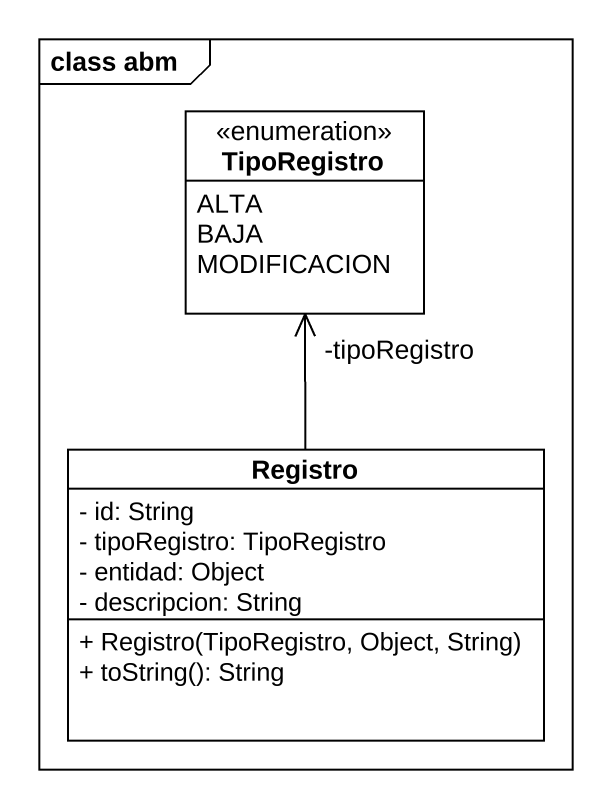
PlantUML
@startuml
mainframe class abm
hide circle
hide empty members
skinparam classAttributeIconSize 0
enum TipoRegistro {
  ALTA
  BAJA
  MODIFICACION
}
class Registro {
  - id: String
  - tipoRegistro: TipoRegistro
  - entidad: Object
  - descripcion: String
  + Registro(TipoRegistro, Object, String)
  + toString(): String
}
Registro -up-> "-tipoRegistro" TipoRegistro
@enduml
